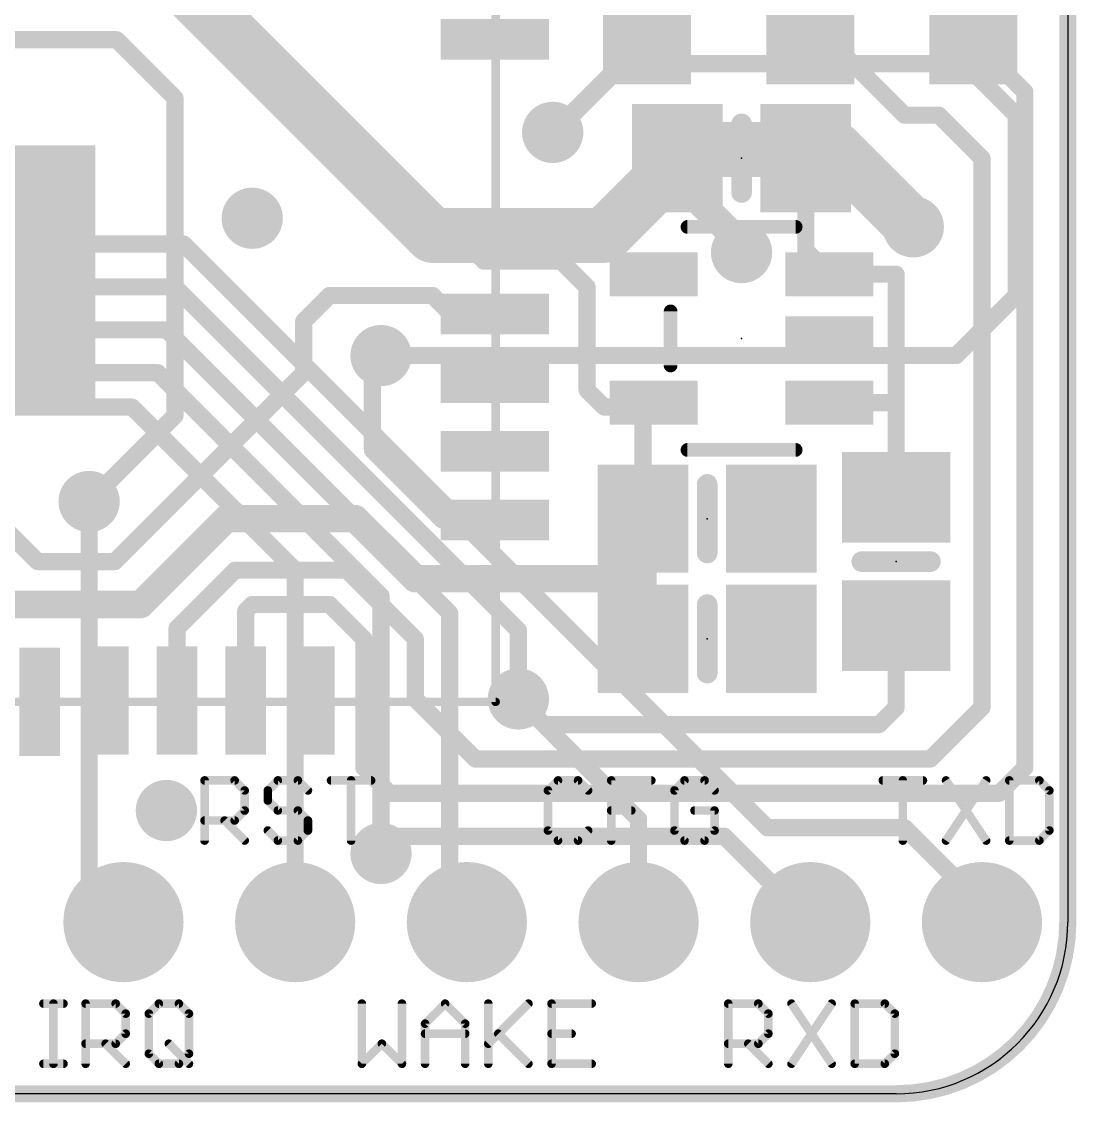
# Model space of a CAD drawing. Extents: x -0.1 to 33.1, y -0.1 to 27.9.
# Drawn here: x 17.54 to 33.15, y -0.13 to 15.86 of the extents above; entities that cross this region are included whole.
import ezdxf

# ---------------------------------------------------------------- set-up
doc = ezdxf.new("R2010")
doc.units = 0
for name, color, linetype in [('1', 12, 'CONTINUOUS'), ('16', 132, 'CONTINUOUS'), ('17', 110, 'CONTINUOUS'), ('18', 110, 'CONTINUOUS'), ('20', 53, 'CONTINUOUS'), ('21', 40, 'CONTINUOUS'), ('23', 40, 'CONTINUOUS'), ('29', 253, 'CONTINUOUS')]:
    doc.layers.add(name, color=color, linetype=linetype)

# ---------------------------------------------------------------- blocks, each defined once
blk = doc.blocks.new('RECT')
blk.add_solid([(-0.5, -0.5), (0.5, -0.5), (-0.5, 0.5), (0.5, 0.5)])
blk = doc.blocks.new('ROUNDP')
at = {"const_width": 0.5}
blk.add_lwpolyline([(0, -0.25, 1), (0, 0.25, 1), (0, -0.25)], format="xyb", dxfattribs=at)
blk = doc.blocks.new('ROUNDV')
at = {"const_width": 0.5}
blk.add_lwpolyline([(0, -0.25, 1), (0, 0.25, 1), (0, -0.25)], format="xyb", dxfattribs=at)

msp = doc.modelspace()

# ---------------------------------------------------------------- linework, layer by layer
at = {"layer": '1'}
for points, const_width in [([(33.02, 21.082), (33.02, 2.54)], 0.254), ([(20.701, 16.002), (24.384, 12.319)], 0.254), ([(9.815, 15.595), (18.949, 15.595)], 0.254), ([(18.949, 15.595), (19.812, 14.732)], 0.254), ([(26.797, 15.587), (25.434, 14.224)], 0.254), ([(29.498, 15.587), (29.21, 15.587)], 0.254), ([(30.607, 14.478), (29.498, 15.587)], 0.254), ([(31.623, 15.587), (32.385, 14.825)], 0.254), ([(32.385, 14.825), (32.385, 4.826)], 0.254), ([(19.812, 14.732), (19.812, 10.033)], 0.254), ([(31.115, 14.478), (30.607, 14.478)], 0.254), ([(31.75, 13.843), (31.115, 14.478)], 0.254), ([(25.434, 14.224), (25.4, 14.224)], 0.254), ([(29.144, 13.843), (29.718, 13.843)], 0.8128), ([(29.718, 13.843), (30.734, 12.827)], 0.8128), ([(27.244, 13.843), (27.244, 13.523)], 0.4064), ([(29.144, 13.843), (29.144, 12.4761)], 0.254), ([(31.75, 5.715), (31.75, 13.843)], 0.254), ([(27.244, 13.523), (28.194, 12.573)], 0.4064), ([(29.144, 12.4761), (29.4941, 12.126)], 0.254), ([(24.384, 12.319), (25.527, 12.319)], 0.254), ([(25.527, 12.319), (25.908, 11.938)], 0.254), ([(29.4941, 12.126), (30.48, 12.126)], 0.254), ([(30.48, 12.126), (30.48, 10.226)], 0.254), ([(25.908, 11.938), (25.908, 10.414)], 0.254), ([(21.717, 11.43), (22.098, 11.811)], 0.254), ([(22.098, 11.811), (23.622, 11.811)], 0.254), ([(23.622, 11.811), (23.896, 11.537)], 0.254), ([(21.717, 10.668), (21.717, 11.43)], 0.254), ([(23.896, 11.537), (24.545, 11.537)], 0.254), ([(22.86, 10.795), (22.86, 10.922)], 0.254), ([(22.733, 10.668), (22.86, 10.795)], 0.254), ([(18.923, 7.874), (21.717, 10.668)], 0.254), ([(22.733, 10.668), (22.733, 9.525)], 0.254), ([(25.908, 10.414), (26.162, 10.16)], 0.254), ([(26.162, 10.16), (26.8279, 10.16)], 0.254), ([(26.736, 10.0681), (26.8939, 10.226)], 0.254), ([(26.8279, 10.16), (26.8939, 10.226)], 0.254), ([(29.4941, 10.226), (30.48, 10.226)], 0.254), ([(30.48, 10.226), (30.48, 8.824)], 0.254), ([(19.812, 10.033), (18.542, 8.763)], 0.254), ([(26.736, 8.509), (26.736, 10.0681)], 0.254), ([(15.748, 9.906), (17.78, 7.874)], 0.254), ([(22.733, 9.525), (23.769, 8.489)], 0.254), ([(19.304, 7.239), (20.574, 8.509)], 0.4064), ([(20.574, 8.509), (22.479, 8.509)], 0.4064), ([(22.479, 8.509), (23.368, 7.62)], 0.4064), ([(26.736, 7.686), (26.736, 8.509)], 0.4064), ([(26.736, 6.731), (26.736, 8.509)], 0.4064), ([(23.769, 8.489), (24.545, 8.489)], 0.254), ([(17.78, 7.874), (18.923, 7.874)], 0.254), ([(20.701, 7.747), (19.843, 6.889)], 0.254), ([(20.701, 7.747), (22.352, 7.747)], 0.254), ([(22.352, 7.747), (23.368, 6.731)], 0.254), ([(26.67, 7.62), (26.736, 7.686)], 0.4064), ([(23.368, 7.62), (26.67, 7.62)], 0.4064), ([(19.304, 7.239), (17.018, 7.239)], 0.4064), ([(20.955, 7.239), (20.859, 7.143)], 0.254), ([(20.955, 7.239), (22.098, 7.239)], 0.254), ([(22.098, 7.239), (22.606, 6.731)], 0.254), ([(20.859, 7.143), (20.859, 5.819)], 0.254), ([(30.48, 5.715), (30.48, 6.924)], 0.254), ([(19.843, 6.889), (19.843, 5.819)], 0.254), ([(22.606, 6.731), (22.606, 4.826)], 0.254), ([(23.368, 6.731), (23.368, 5.842)], 0.254), ([(23.368, 5.842), (24.257, 4.953)], 0.254), ([(25.273, 5.461), (24.892, 5.842)], 0.254), ([(30.226, 5.461), (30.48, 5.715)], 0.254), ([(30.988, 4.953), (31.75, 5.715)], 0.254), ([(30.226, 5.461), (25.273, 5.461)], 0.254), ([(24.257, 4.953), (30.988, 4.953)], 0.254), ([(22.606, 4.826), (22.987, 4.445)], 0.254), ([(32.385, 4.826), (32.004, 4.445)], 0.254), ([(32.004, 4.445), (22.987, 4.445)], 0.254), ([(23.114, 3.81), (22.86, 3.556)], 0.254), ([(27.94, 3.81), (23.114, 3.81)], 0.254), ([(29.21, 2.54), (27.94, 3.81)], 0.254), ([(30.48, 0), (2.54, 0)], 0.254)]:
    msp.add_lwpolyline(points, dxfattribs=dict(at, const_width=const_width))
for points, const_width in [([(18.9939, 15.6399, 1), (18.9041, 15.5501)], 0.127), ([(18.949, 15.5315, 1), (18.949, 15.6585)], 0.127), ([(26.8419, 15.5421, 1), (26.7521, 15.6319)], 0.127), ([(29.21, 15.6505, 1), (29.21, 15.5235)], 0.127), ([(29.5429, 15.6319, 1), (29.4531, 15.5421)], 0.127), ([(29.498, 15.5235, 1), (29.498, 15.6505)], 0.127), ([(31.6679, 15.6319, 1), (31.5781, 15.5421)], 0.127), ([(32.4485, 14.825, 1), (32.3215, 14.825)], 0.127), ([(32.3401, 14.7801, 1), (32.4299, 14.8699)], 0.127), ([(19.8755, 14.732, 1), (19.7485, 14.732)], 0.127), ([(19.7671, 14.6871, 1), (19.8569, 14.7769)], 0.127), ([(30.607, 14.5415, 1), (30.607, 14.4145)], 0.127), ([(30.5621, 14.4331, 1), (30.6519, 14.5229)], 0.127), ([(31.1599, 14.5229, 1), (31.0701, 14.4331)], 0.127), ([(31.115, 14.4145, 1), (31.115, 14.5415)], 0.127), ([(25.4, 14.2875, 1), (25.4, 14.1605)], 0.127), ([(25.3891, 14.2689, 1), (25.4789, 14.1791)], 0.127), ([(25.434, 14.1605, 1), (25.434, 14.2875)], 0.127), ([(29.144, 14.0462, 1), (29.144, 13.6398)], 0.4064), ([(29.8617, 13.9867, 1), (29.5743, 13.6993)], 0.4064), ([(29.718, 13.6398, 1), (29.718, 14.0462)], 0.4064), ([(27.3456, 13.843, 1), (27.1424, 13.843)], 0.2032), ([(29.2075, 13.843, 1), (29.0805, 13.843)], 0.127), ([(31.8135, 13.843, 1), (31.6865, 13.843)], 0.127), ([(31.7051, 13.7981, 1), (31.7949, 13.8879)], 0.127), ([(27.1424, 13.523, 1), (27.3456, 13.523)], 0.2032), ([(27.3158, 13.5948, 1), (27.1722, 13.4512)], 0.2032), ([(30.5903, 12.6833, 1), (30.8777, 12.9707)], 0.4064), ([(28.1222, 12.5012, 1), (28.2658, 12.6448)], 0.2032), ([(29.1889, 12.521, 1), (29.0991, 12.4312)], 0.127), ([(29.0805, 12.4761, 1), (29.2075, 12.4761)], 0.127), ([(24.384, 12.3825, 1), (24.384, 12.2555)], 0.127), ([(24.3391, 12.2741, 1), (24.4289, 12.3639)], 0.127), ([(25.5719, 12.3639, 1), (25.4821, 12.2741)], 0.127), ([(25.527, 12.2555, 1), (25.527, 12.3825)], 0.127), ([(29.4941, 12.1895, 1), (29.4941, 12.0625)], 0.127), ([(29.4492, 12.0811, 1), (29.539, 12.1709)], 0.127), ([(30.5435, 12.126, 1), (30.4165, 12.126)], 0.127), ([(30.48, 12.0625, 1), (30.48, 12.1895)], 0.127), ([(25.9715, 11.938, 1), (25.8445, 11.938)], 0.127), ([(25.8631, 11.8931, 1), (25.9529, 11.9829)], 0.127), ([(22.098, 11.8745, 1), (22.098, 11.7475)], 0.127), ([(22.1429, 11.7661, 1), (22.0531, 11.8559)], 0.127), ([(23.6669, 11.8559, 1), (23.5771, 11.7661)], 0.127), ([(23.622, 11.7475, 1), (23.622, 11.8745)], 0.127), ([(21.7805, 11.43, 1), (21.6535, 11.43)], 0.127), ([(21.6721, 11.4749, 1), (21.7619, 11.3851)], 0.127), ([(23.896, 11.6005, 1), (23.896, 11.4735)], 0.127), ([(23.8511, 11.4921, 1), (23.9409, 11.5819)], 0.127), ([(24.545, 11.4735, 1), (24.545, 11.6005)], 0.127), ([(22.9235, 10.922, 1), (22.7965, 10.922)], 0.127), ([(22.9049, 10.7501, 1), (22.8151, 10.8399)], 0.127), ([(21.6535, 10.668, 1), (21.7805, 10.668)], 0.127), ([(21.7619, 10.6231, 1), (21.6721, 10.7129)], 0.127), ([(22.7965, 10.668, 1), (22.6695, 10.668)], 0.127), ([(22.6881, 10.7129, 1), (22.7779, 10.6231)], 0.127), ([(22.7965, 10.795, 1), (22.9235, 10.795)], 0.127), ([(25.9529, 10.4589, 1), (25.8631, 10.3691)], 0.127), ([(25.8445, 10.414, 1), (25.9715, 10.414)], 0.127), ([(26.162, 10.2235, 1), (26.162, 10.0965)], 0.127), ([(26.1171, 10.1151, 1), (26.2069, 10.2049)], 0.127), ([(26.783, 10.2049, 1), (26.8728, 10.1151)], 0.127), ([(26.8279, 10.0965, 1), (26.8279, 10.2235)], 0.127), ([(26.9388, 10.1811, 1), (26.849, 10.2709)], 0.127), ([(26.9388, 10.1811, 1), (26.849, 10.2709)], 0.127), ([(29.4941, 10.2895, 1), (29.4941, 10.1625)], 0.127), ([(30.5435, 10.226, 1), (30.4165, 10.226)], 0.127), ([(30.4165, 10.226, 1), (30.5435, 10.226)], 0.127), ([(30.48, 10.1625, 1), (30.48, 10.2895)], 0.127), ([(19.7485, 10.033, 1), (19.8755, 10.033)], 0.127), ([(19.8569, 9.9881, 1), (19.7671, 10.0779)], 0.127), ([(26.7995, 10.0681, 1), (26.6725, 10.0681)], 0.127), ([(26.6911, 10.113, 1), (26.7809, 10.0232)], 0.127), ([(22.7779, 9.5699, 1), (22.6881, 9.4801)], 0.127), ([(22.6695, 9.525, 1), (22.7965, 9.525)], 0.127), ([(18.4971, 8.8079, 1), (18.5869, 8.7181)], 0.127), ([(30.4165, 8.824, 1), (30.5435, 8.824)], 0.127), ([(20.574, 8.6106, 1), (20.574, 8.4074)], 0.2032), ([(20.6458, 8.4372, 1), (20.5022, 8.5808)], 0.2032), ([(22.5508, 8.5808, 1), (22.4072, 8.4372)], 0.2032), ([(22.479, 8.4074, 1), (22.479, 8.6106)], 0.2032), ([(26.8376, 8.509, 1), (26.6344, 8.509)], 0.2032), ([(26.8376, 8.509, 1), (26.6344, 8.509)], 0.2032), ([(23.769, 8.5525, 1), (23.769, 8.4255)], 0.127), ([(23.7241, 8.4441, 1), (23.8139, 8.5339)], 0.127), ([(24.545, 8.4255, 1), (24.545, 8.5525)], 0.127), ([(26.6725, 8.509, 1), (26.7995, 8.509)], 0.127), ([(17.78, 7.9375, 1), (17.78, 7.8105)], 0.127), ([(18.923, 7.8105, 1), (18.923, 7.9375)], 0.127), ([(17.7351, 7.8291, 1), (17.8249, 7.9189)], 0.127), ([(18.8781, 7.9189, 1), (18.9679, 7.8291)], 0.127), ([(20.701, 7.8105, 1), (20.701, 7.6835)], 0.127), ([(20.7459, 7.7021, 1), (20.6561, 7.7919)], 0.127), ([(22.3969, 7.7919, 1), (22.3071, 7.7021)], 0.127), ([(22.352, 7.6835, 1), (22.352, 7.8105)], 0.127), ([(26.8078, 7.6142, 1), (26.6642, 7.7578)], 0.2032), ([(23.368, 7.7216, 1), (23.368, 7.5184)], 0.2032), ([(23.2962, 7.5482, 1), (23.4398, 7.6918)], 0.2032), ([(26.5982, 7.6918, 1), (26.7418, 7.5482)], 0.2032), ([(26.6344, 7.686, 1), (26.8376, 7.686)], 0.2032), ([(26.67, 7.5184, 1), (26.67, 7.7216)], 0.2032), ([(19.2322, 7.3108, 1), (19.3758, 7.1672)], 0.2032), ([(19.304, 7.1374, 1), (19.304, 7.3406)], 0.2032), ([(20.955, 7.3025, 1), (20.955, 7.1755)], 0.127), ([(20.9999, 7.1941, 1), (20.9101, 7.2839)], 0.127), ([(22.1429, 7.2839, 1), (22.0531, 7.1941)], 0.127), ([(22.098, 7.1755, 1), (22.098, 7.3025)], 0.127), ([(20.9225, 7.143, 1), (20.7955, 7.143)], 0.127), ([(20.8141, 7.1879, 1), (20.9039, 7.0981)], 0.127), ([(30.5435, 6.924, 1), (30.4165, 6.924)], 0.127), ([(19.9065, 6.889, 1), (19.7795, 6.889)], 0.127), ([(19.7981, 6.9339, 1), (19.8879, 6.8441)], 0.127), ([(22.6695, 6.731, 1), (22.5425, 6.731)], 0.127), ([(22.5611, 6.6861, 1), (22.6509, 6.7759)], 0.127), ([(23.4315, 6.731, 1), (23.3045, 6.731)], 0.127), ([(23.3231, 6.6861, 1), (23.4129, 6.7759)], 0.127), ([(26.6344, 6.731, 1), (26.8376, 6.731)], 0.2032), ([(23.4129, 5.8869, 1), (23.3231, 5.7971)], 0.127), ([(24.9369, 5.8869, 1), (24.8471, 5.7971)], 0.127), ([(19.7795, 5.819, 1), (19.9065, 5.819)], 0.127), ([(20.7955, 5.819, 1), (20.9225, 5.819)], 0.127), ([(23.3045, 5.842, 1), (23.4315, 5.842)], 0.127), ([(30.4165, 5.715, 1), (30.5435, 5.715)], 0.127), ([(30.5249, 5.6701, 1), (30.4351, 5.7599)], 0.127), ([(31.6865, 5.715, 1), (31.8135, 5.715)], 0.127), ([(31.7949, 5.6701, 1), (31.7051, 5.7599)], 0.127), ([(25.273, 5.5245, 1), (25.273, 5.3975)], 0.127), ([(25.2281, 5.4161, 1), (25.3179, 5.5059)], 0.127), ([(30.1811, 5.5059, 1), (30.2709, 5.4161)], 0.127), ([(30.226, 5.3975, 1), (30.226, 5.5245)], 0.127), ([(24.257, 5.0165, 1), (24.257, 4.8895)], 0.127), ([(24.2121, 4.9081, 1), (24.3019, 4.9979)], 0.127), ([(30.9431, 4.9979, 1), (31.0329, 4.9081)], 0.127), ([(30.988, 4.8895, 1), (30.988, 5.0165)], 0.127), ([(22.6509, 4.8709, 1), (22.5611, 4.7811)], 0.127), ([(22.5425, 4.826, 1), (22.6695, 4.826)], 0.127), ([(32.3215, 4.826, 1), (32.4485, 4.826)], 0.127), ([(32.4299, 4.7811, 1), (32.3401, 4.8709)], 0.127), ([(22.987, 4.5085, 1), (22.987, 4.3815)], 0.127), ([(22.9421, 4.4001, 1), (23.0319, 4.4899)], 0.127), ([(31.9591, 4.4899, 1), (32.0489, 4.4001)], 0.127), ([(32.004, 4.3815, 1), (32.004, 4.5085)], 0.127), ([(23.114, 3.8735, 1), (23.114, 3.7465)], 0.127), ([(23.1589, 3.7651, 1), (23.0691, 3.8549)], 0.127), ([(27.9849, 3.8549, 1), (27.8951, 3.7651)], 0.127), ([(27.94, 3.7465, 1), (27.94, 3.8735)], 0.127), ([(22.8151, 3.6009, 1), (22.9049, 3.5111)], 0.127), ([(29.1651, 2.4951, 1), (29.2549, 2.5849)], 0.127), ([(30.48, 0, 0.4142), (33.02, 2.54)], 0.254), ([(33.0835, 2.54, 1), (32.9565, 2.54)], 0.127), ([(32.9565, 2.54, 1), (33.0835, 2.54)], 0.127), ([(30.48, 0.0635, 1), (30.48, -0.0635)], 0.127), ([(30.48, -0.0635, 1), (30.48, 0.0635)], 0.127)]:
    msp.add_lwpolyline(points, format="xyb", dxfattribs=dict(at, const_width=const_width))
at = {"layer": '16'}
for points, const_width in [([(33.02, 2.54), (33.02, 21.082)], 0.254), ([(23.622, 12.7), (19.431, 16.891)], 0.8128), ([(25.4, 14.224), (26.416, 15.24)], 0.254), ([(26.416, 15.24), (31.496, 15.24)], 0.254), ([(31.496, 15.24), (32.258, 14.478)], 0.254), ([(32.258, 11.811), (32.258, 14.478)], 0.254), ([(26.162, 12.7), (27.432, 13.97)], 0.8128), ([(27.432, 13.97), (29.591, 13.97)], 0.8128), ([(29.591, 13.97), (30.734, 12.827)], 0.8128), ([(23.622, 12.7), (26.162, 12.7)], 0.8128), ([(12.573, 12.573), (19.939, 12.573)], 0.254), ([(28.575, 3.937), (19.939, 12.573)], 0.254), ([(11.938, 11.938), (19.812, 11.938)], 0.254), ([(19.812, 11.938), (24.892, 6.858)], 0.254), ([(31.369, 10.922), (32.258, 11.811)], 0.254), ([(11.684, 11.303), (19.685, 11.303)], 0.254), ([(19.685, 11.303), (23.876, 7.112)], 0.254), ([(22.86, 10.922), (31.369, 10.922)], 0.254), ([(16.891, 10.668), (19.558, 10.668)], 0.254), ([(19.558, 10.668), (22.86, 7.366)], 0.254), ([(19.177, 10.16), (17.399, 10.16)], 0.254), ([(21.59, 7.747), (19.177, 10.16)], 0.254), ([(18.542, 8.763), (18.542, 3.048)], 0.254), ([(21.59, 2.54), (21.59, 7.747)], 0.254), ([(22.86, 7.366), (22.86, 3.556)], 0.254), ([(23.876, 7.112), (23.876, 2.794)], 0.254), ([(24.892, 6.858), (24.892, 5.842)], 0.254), ([(26.67, 4.064), (24.892, 5.842)], 0.254), ([(26.67, 2.54), (26.67, 4.064)], 0.254), ([(28.575, 3.937), (30.607, 3.937)], 0.254), ([(30.607, 3.937), (31.75, 2.794)], 0.254), ([(18.542, 3.048), (19.05, 2.54)], 0.254), ([(23.876, 2.794), (24.13, 2.54)], 0.254), ([(31.75, 2.794), (31.75, 2.54)], 0.254), ([(2.54, 0), (30.48, 0)], 0.254)]:
    msp.add_lwpolyline(points, dxfattribs=dict(at, const_width=const_width))
for points, const_width in [([(26.416, 15.3035, 1), (26.416, 15.1765)], 0.127), ([(26.4609, 15.1951, 1), (26.3711, 15.2849)], 0.127), ([(31.5409, 15.2849, 1), (31.4511, 15.1951)], 0.127), ([(31.496, 15.1765, 1), (31.496, 15.3035)], 0.127), ([(32.3215, 14.478, 1), (32.1945, 14.478)], 0.127), ([(32.2131, 14.4331, 1), (32.3029, 14.5229)], 0.127), ([(25.3551, 14.2689, 1), (25.4449, 14.1791)], 0.127), ([(27.432, 14.1732, 1), (27.432, 13.7668)], 0.4064), ([(27.5757, 13.8263, 1), (27.2883, 14.1137)], 0.4064), ([(29.7347, 14.1137, 1), (29.4473, 13.8263)], 0.4064), ([(29.591, 13.7668, 1), (29.591, 14.1732)], 0.4064), ([(30.5903, 12.6833, 1), (30.8777, 12.9707)], 0.4064), ([(23.622, 12.9032, 1), (23.622, 12.4968)], 0.4064), ([(23.4783, 12.5563, 1), (23.7657, 12.8437)], 0.4064), ([(26.0183, 12.8437, 1), (26.3057, 12.5563)], 0.4064), ([(26.162, 12.4968, 1), (26.162, 12.9032)], 0.4064), ([(19.9839, 12.6179, 1), (19.8941, 12.5281)], 0.127), ([(19.939, 12.5095, 1), (19.939, 12.6365)], 0.127), ([(19.8569, 11.9829, 1), (19.7671, 11.8931)], 0.127), ([(19.812, 11.8745, 1), (19.812, 12.0015)], 0.127), ([(32.1945, 11.811, 1), (32.3215, 11.811)], 0.127), ([(32.3029, 11.7661, 1), (32.2131, 11.8559)], 0.127), ([(19.7299, 11.3479, 1), (19.6401, 11.2581)], 0.127), ([(19.685, 11.2395, 1), (19.685, 11.3665)], 0.127), ([(22.86, 10.9855, 1), (22.86, 10.8585)], 0.127), ([(31.369, 10.8585, 1), (31.369, 10.9855)], 0.127), ([(31.3241, 10.9669, 1), (31.4139, 10.8771)], 0.127), ([(19.6029, 10.7129, 1), (19.5131, 10.6231)], 0.127), ([(19.558, 10.6045, 1), (19.558, 10.7315)], 0.127), ([(19.2219, 10.2049, 1), (19.1321, 10.1151)], 0.127), ([(19.177, 10.0965, 1), (19.177, 10.2235)], 0.127), ([(18.6055, 8.763, 1), (18.4785, 8.763)], 0.127), ([(21.6535, 7.747, 1), (21.5265, 7.747)], 0.127), ([(21.5451, 7.7021, 1), (21.6349, 7.7919)], 0.127), ([(22.9235, 7.366, 1), (22.7965, 7.366)], 0.127), ([(22.8151, 7.3211, 1), (22.9049, 7.4109)], 0.127), ([(23.9395, 7.112, 1), (23.8125, 7.112)], 0.127), ([(23.8311, 7.0671, 1), (23.9209, 7.1569)], 0.127), ([(24.9555, 6.858, 1), (24.8285, 6.858)], 0.127), ([(24.8471, 6.8131, 1), (24.9369, 6.9029)], 0.127), ([(24.9369, 5.8869, 1), (24.8471, 5.7971)], 0.127), ([(24.8285, 5.842, 1), (24.9555, 5.842)], 0.127), ([(26.7335, 4.064, 1), (26.6065, 4.064)], 0.127), ([(26.6251, 4.0191, 1), (26.7149, 4.1089)], 0.127), ([(28.575, 4.0005, 1), (28.575, 3.8735)], 0.127), ([(28.5301, 3.8921, 1), (28.6199, 3.9819)], 0.127), ([(30.6519, 3.9819, 1), (30.5621, 3.8921)], 0.127), ([(30.607, 3.8735, 1), (30.607, 4.0005)], 0.127), ([(22.7965, 3.556, 1), (22.9235, 3.556)], 0.127), ([(18.5869, 3.0929, 1), (18.4971, 3.0031)], 0.127), ([(18.4785, 3.048, 1), (18.6055, 3.048)], 0.127), ([(23.9209, 2.8389, 1), (23.8311, 2.7491)], 0.127), ([(31.8135, 2.794, 1), (31.6865, 2.794)], 0.127), ([(31.7051, 2.7491, 1), (31.7949, 2.8389)], 0.127), ([(23.8125, 2.794, 1), (23.9395, 2.794)], 0.127), ([(19.0051, 2.4951, 1), (19.0949, 2.5849)], 0.127), ([(21.5265, 2.54, 1), (21.6535, 2.54)], 0.127), ([(24.0851, 2.4951, 1), (24.1749, 2.5849)], 0.127), ([(26.6065, 2.54, 1), (26.7335, 2.54)], 0.127), ([(30.48, 0, 0.4142), (33.02, 2.54)], 0.254), ([(31.6865, 2.54, 1), (31.8135, 2.54)], 0.127), ([(33.0835, 2.54, 1), (32.9565, 2.54)], 0.127), ([(32.9565, 2.54, 1), (33.0835, 2.54)], 0.127), ([(30.48, 0.0635, 1), (30.48, -0.0635)], 0.127), ([(30.48, -0.0635, 1), (30.48, 0.0635)], 0.127)]:
    msp.add_lwpolyline(points, format="xyb", dxfattribs=dict(at, const_width=const_width))
at = {"layer": '20'}
for p, q in [((33.02, 25.4), (33.02, 2.54)), ((30.48, 0), (2.54, 0))]:
    msp.add_line(p, q, dxfattribs=at)
msp.add_arc((30.48, 2.54), 2.54, 270, 0, dxfattribs=at)
at = {"layer": '21'}
for points, const_width in [([(24.555, 27.099), (24.555, 5.799)], 0.127), ([(28.194, 13.335), (28.194, 14.351)], 0.3048), ([(27.394, 12.826), (28.994, 12.826)], 0.2032), ([(27.144, 10.776), (27.144, 11.576)], 0.2032), ([(27.394, 9.526), (28.994, 9.526)], 0.2032), ([(27.686, 9.017), (27.686, 8.001)], 0.3048), ([(30.988, 7.874), (29.972, 7.874)], 0.3048), ([(27.686, 7.239), (27.686, 6.223)], 0.3048), ([(24.555, 5.799), (9.825, 5.799)], 0.127), ([(20.2502, 3.7465), (20.2502, 4.6363)], 0.127), ([(20.2502, 4.6363), (20.6951, 4.6363)], 0.127), ([(20.6951, 4.6363), (20.8434, 4.488)], 0.127), ([(21.334, 4.6363), (21.1857, 4.488)], 0.127), ([(21.6306, 4.6363), (21.334, 4.6363)], 0.127), ([(21.7789, 4.488), (21.6306, 4.6363)], 0.127), ([(22.1213, 4.6363), (22.7144, 4.6363)], 0.127), ([(22.4178, 3.7465), (22.4178, 4.6363)], 0.127), ([(25.4785, 4.6363), (25.3302, 4.488)], 0.127), ([(25.7751, 4.6363), (25.4785, 4.6363)], 0.127), ([(25.9234, 4.488), (25.7751, 4.6363)], 0.127), ([(26.2657, 3.7465), (26.2657, 4.6363)], 0.127), ([(26.2657, 4.6363), (26.8589, 4.6363)], 0.127), ([(27.3496, 4.6363), (27.2013, 4.488)], 0.127), ([(27.6461, 4.6363), (27.3496, 4.6363)], 0.127), ([(27.7944, 4.488), (27.6461, 4.6363)], 0.127), ([(30.2832, 4.6363), (30.8764, 4.6363)], 0.127), ([(30.5798, 3.7465), (30.5798, 4.6363)], 0.127), ([(31.2187, 4.6363), (31.8119, 3.7465)], 0.127), ([(31.8119, 4.6363), (31.2187, 3.7465)], 0.127), ([(32.1543, 4.6363), (32.1543, 3.7465)], 0.127), ([(32.5991, 4.6363), (32.1543, 4.6363)], 0.127), ([(32.7474, 4.488), (32.5991, 4.6363)], 0.127), ([(20.8434, 4.488), (20.8434, 4.1914)], 0.127), ([(21.1857, 4.488), (21.1857, 4.3397)], 0.127), ([(25.3302, 4.488), (25.3302, 3.8948)], 0.127), ([(27.2013, 4.488), (27.2013, 3.8948)], 0.127), ([(32.7474, 3.8948), (32.7474, 4.488)], 0.127), ([(21.1857, 4.3397), (21.334, 4.1914)], 0.127), ([(20.8434, 4.1914), (20.6951, 4.0431)], 0.127), ([(21.334, 4.1914), (21.6306, 4.1914)], 0.127), ([(21.6306, 4.1914), (21.7789, 4.0431)], 0.127), ([(26.2657, 4.1914), (26.5623, 4.1914)], 0.127), ([(27.7944, 4.1914), (27.4978, 4.1914)], 0.127), ([(27.7944, 3.8948), (27.7944, 4.1914)], 0.127), ([(20.6951, 4.0431), (20.2502, 4.0431)], 0.127), ([(20.5468, 4.0431), (20.8434, 3.7465)], 0.127), ([(21.7789, 4.0431), (21.7789, 3.8948)], 0.127), ([(21.334, 3.7465), (21.1857, 3.8948)], 0.127), ([(21.7789, 3.8948), (21.6306, 3.7465)], 0.127), ([(25.3302, 3.8948), (25.4785, 3.7465)], 0.127), ([(25.7751, 3.7465), (25.9234, 3.8948)], 0.127), ([(27.2013, 3.8948), (27.3496, 3.7465)], 0.127), ([(27.6461, 3.7465), (27.7944, 3.8948)], 0.127), ([(32.5991, 3.7465), (32.7474, 3.8948)], 0.127), ([(21.6306, 3.7465), (21.334, 3.7465)], 0.127), ([(25.4785, 3.7465), (25.7751, 3.7465)], 0.127), ([(27.3496, 3.7465), (27.6461, 3.7465)], 0.127), ([(32.1543, 3.7465), (32.5991, 3.7465)], 0.127), ([(17.8661, 1.3343), (18.1627, 1.3343)], 0.127), ([(18.0144, 0.4445), (18.0144, 1.3343)], 0.127), ([(18.4898, 0.4445), (18.4898, 1.3343)], 0.127), ([(18.4898, 1.3343), (18.9347, 1.3343)], 0.127), ([(18.9347, 1.3343), (19.083, 1.186)], 0.127), ([(19.4253, 1.186), (19.5736, 1.3343)], 0.127), ([(19.5736, 1.3343), (19.8702, 1.3343)], 0.127), ([(19.8702, 1.3343), (20.0185, 1.186)], 0.127), ([(22.5765, 1.3343), (22.5765, 0.4445)], 0.127), ([(23.1696, 0.4445), (23.1696, 1.3343)], 0.127), ([(23.512, 1.0377), (23.8086, 1.3343)], 0.127), ([(23.8086, 1.3343), (24.1052, 1.0377)], 0.127), ([(24.4475, 1.3343), (24.4475, 0.4445)], 0.127), ([(24.4475, 0.7411), (25.0407, 1.3343)], 0.127), ([(25.9762, 1.3343), (25.383, 1.3343)], 0.127), ([(25.383, 1.3343), (25.383, 0.4445)], 0.127), ([(27.9972, 0.4445), (27.9972, 1.3343)], 0.127), ([(27.9972, 1.3343), (28.4421, 1.3343)], 0.127), ([(28.4421, 1.3343), (28.5904, 1.186)], 0.127), ([(28.9327, 1.3343), (29.5259, 0.4445)], 0.127), ([(29.5259, 1.3343), (28.9327, 0.4445)], 0.127), ([(29.8683, 1.3343), (29.8683, 0.4445)], 0.127), ([(30.3131, 1.3343), (29.8683, 1.3343)], 0.127), ([(30.4614, 1.186), (30.3131, 1.3343)], 0.127), ([(19.083, 1.186), (19.083, 0.8894)], 0.127), ([(19.4253, 0.5928), (19.4253, 1.186)], 0.127), ([(20.0185, 1.186), (20.0185, 0.5928)], 0.127), ([(28.5904, 1.186), (28.5904, 0.8894)], 0.127), ([(30.4614, 0.5928), (30.4614, 1.186)], 0.127), ([(23.512, 0.4445), (23.512, 1.0377)], 0.127), ([(24.1052, 1.0377), (24.1052, 0.4445)], 0.127), ([(18.9347, 0.7411), (18.4898, 0.7411)], 0.127), ([(18.7864, 0.7411), (19.083, 0.4445)], 0.127), ([(19.083, 0.8894), (18.9347, 0.7411)], 0.127), ([(19.7219, 0.7411), (20.0185, 0.4445)], 0.127), ([(22.5765, 0.4445), (22.873, 0.7411)], 0.127), ([(22.873, 0.7411), (23.1696, 0.4445)], 0.127), ([(23.512, 0.8894), (24.1052, 0.8894)], 0.127), ([(24.5958, 0.8894), (25.0407, 0.4445)], 0.127), ([(25.383, 0.8894), (25.6796, 0.8894)], 0.127), ([(28.4421, 0.7411), (27.9972, 0.7411)], 0.127), ([(28.2938, 0.7411), (28.5904, 0.4445)], 0.127), ([(28.5904, 0.8894), (28.4421, 0.7411)], 0.127), ([(19.5736, 0.4445), (19.4253, 0.5928)], 0.127), ([(20.0185, 0.5928), (19.8702, 0.4445)], 0.127), ([(30.3131, 0.4445), (30.4614, 0.5928)], 0.127), ([(17.8661, 0.4445), (18.1627, 0.4445)], 0.127), ([(19.8702, 0.4445), (19.5736, 0.4445)], 0.127), ([(25.383, 0.4445), (25.9762, 0.4445)], 0.127), ([(29.8683, 0.4445), (30.3131, 0.4445)], 0.127)]:
    msp.add_lwpolyline(points, dxfattribs=dict(at, const_width=const_width))
for points, const_width in [([(28.2702, 14.351, 1), (28.1178, 14.351)], 0.1524), ([(28.1178, 13.335, 1), (28.2702, 13.335)], 0.1524), ([(27.394, 12.8768, 1), (27.394, 12.7752)], 0.1016), ([(28.994, 12.7752, 1), (28.994, 12.8768)], 0.1016), ([(27.1948, 11.576, 1), (27.0932, 11.576)], 0.1016), ([(27.0932, 10.776, 1), (27.1948, 10.776)], 0.1016), ([(27.394, 9.5768, 1), (27.394, 9.4752)], 0.1016), ([(28.994, 9.4752, 1), (28.994, 9.5768)], 0.1016), ([(27.7622, 9.017, 1), (27.6098, 9.017)], 0.1524), ([(27.6098, 8.001, 1), (27.7622, 8.001)], 0.1524), ([(29.972, 7.9502, 1), (29.972, 7.7978)], 0.1524), ([(30.988, 7.7978, 1), (30.988, 7.9502)], 0.1524), ([(27.7622, 7.239, 1), (27.6098, 7.239)], 0.1524), ([(27.6098, 6.223, 1), (27.7622, 6.223)], 0.1524), ([(24.5233, 5.799, 1), (24.5867, 5.799)], 0.0635), ([(24.555, 5.7673, 1), (24.555, 5.8308)], 0.0635), ([(20.282, 4.6363, 1), (20.2185, 4.6363)], 0.0635), ([(20.2502, 4.668, 1), (20.2502, 4.6045)], 0.0635), ([(20.7176, 4.6587, 1), (20.6726, 4.6138)], 0.0635), ([(20.6951, 4.6045, 1), (20.6951, 4.668)], 0.0635), ([(21.334, 4.668, 1), (21.334, 4.6045)], 0.0635), ([(21.3565, 4.6138, 1), (21.3116, 4.6587)], 0.0635), ([(21.6531, 4.6587, 1), (21.6082, 4.6138)], 0.0635), ([(21.6306, 4.6045, 1), (21.6306, 4.668)], 0.0635), ([(22.1213, 4.668, 1), (22.1213, 4.6045)], 0.0635), ([(22.4496, 4.6363, 1), (22.3861, 4.6363)], 0.0635), ([(22.7144, 4.6045, 1), (22.7144, 4.668)], 0.0635), ([(25.4785, 4.668, 1), (25.4785, 4.6045)], 0.0635), ([(25.501, 4.6138, 1), (25.4561, 4.6587)], 0.0635), ([(25.7976, 4.6587, 1), (25.7526, 4.6138)], 0.0635), ([(25.7751, 4.6045, 1), (25.7751, 4.668)], 0.0635), ([(26.2657, 4.668, 1), (26.2657, 4.6045)], 0.0635), ([(26.2975, 4.6363, 1), (26.234, 4.6363)], 0.0635), ([(26.8589, 4.6045, 1), (26.8589, 4.668)], 0.0635), ([(27.3496, 4.668, 1), (27.3496, 4.6045)], 0.0635), ([(27.372, 4.6138, 1), (27.3271, 4.6587)], 0.0635), ([(27.6686, 4.6587, 1), (27.6237, 4.6138)], 0.0635), ([(27.6461, 4.6045, 1), (27.6461, 4.668)], 0.0635), ([(30.2832, 4.668, 1), (30.2832, 4.6045)], 0.0635), ([(30.6116, 4.6363, 1), (30.5481, 4.6363)], 0.0635), ([(30.8764, 4.6045, 1), (30.8764, 4.668)], 0.0635), ([(31.2452, 4.6539, 1), (31.1923, 4.6186)], 0.0635), ([(31.8383, 4.6186, 1), (31.7855, 4.6539)], 0.0635), ([(32.186, 4.6363, 1), (32.1225, 4.6363)], 0.0635), ([(32.1543, 4.668, 1), (32.1543, 4.6045)], 0.0635), ([(32.6216, 4.6587, 1), (32.5767, 4.6138)], 0.0635), ([(32.5991, 4.6045, 1), (32.5991, 4.668)], 0.0635), ([(20.8751, 4.488, 1), (20.8116, 4.488)], 0.0635), ([(20.8209, 4.4655, 1), (20.8658, 4.5104)], 0.0635), ([(21.2175, 4.488, 1), (21.154, 4.488)], 0.0635), ([(21.1633, 4.5104, 1), (21.2082, 4.4655)], 0.0635), ([(21.7565, 4.4655, 1), (21.8014, 4.5104)], 0.0635), ([(25.362, 4.488, 1), (25.2985, 4.488)], 0.0635), ([(25.3078, 4.5104, 1), (25.3527, 4.4655)], 0.0635), ([(25.9009, 4.4655, 1), (25.9458, 4.5104)], 0.0635), ([(27.233, 4.488, 1), (27.1695, 4.488)], 0.0635), ([(27.1788, 4.5104, 1), (27.2237, 4.4655)], 0.0635), ([(27.772, 4.4655, 1), (27.8169, 4.5104)], 0.0635), ([(32.7792, 4.488, 1), (32.7157, 4.488)], 0.0635), ([(32.725, 4.4655, 1), (32.7699, 4.5104)], 0.0635), ([(21.154, 4.3397, 1), (21.2175, 4.3397)], 0.0635), ([(21.2082, 4.3621, 1), (21.1633, 4.3172)], 0.0635), ([(20.8116, 4.1914, 1), (20.8751, 4.1914)], 0.0635), ([(20.8658, 4.1689, 1), (20.8209, 4.2138)], 0.0635), ([(21.334, 4.2231, 1), (21.334, 4.1596)], 0.0635), ([(21.3116, 4.1689, 1), (21.3565, 4.2138)], 0.0635), ([(21.6531, 4.2138, 1), (21.6082, 4.1689)], 0.0635), ([(21.6306, 4.1596, 1), (21.6306, 4.2231)], 0.0635), ([(26.2657, 4.2231, 1), (26.2657, 4.1596)], 0.0635), ([(26.5623, 4.1596, 1), (26.5623, 4.2231)], 0.0635), ([(27.4978, 4.2231, 1), (27.4978, 4.1596)], 0.0635), ([(27.8262, 4.1914, 1), (27.7627, 4.1914)], 0.0635), ([(27.7944, 4.1596, 1), (27.7944, 4.2231)], 0.0635), ([(20.2502, 4.0748, 1), (20.2502, 4.0113)], 0.0635), ([(20.5693, 4.0655, 1), (20.5244, 4.0206)], 0.0635), ([(20.6726, 4.0655, 1), (20.7176, 4.0206)], 0.0635), ([(20.6951, 4.0113, 1), (20.6951, 4.0748)], 0.0635), ([(21.8107, 4.0431, 1), (21.7472, 4.0431)], 0.0635), ([(21.7565, 4.0206, 1), (21.8014, 4.0655)], 0.0635), ([(21.2082, 3.9172, 1), (21.1633, 3.8723)], 0.0635), ([(21.7472, 3.8948, 1), (21.8107, 3.8948)], 0.0635), ([(21.8014, 3.8723, 1), (21.7565, 3.9172)], 0.0635), ([(25.3527, 3.9172, 1), (25.3078, 3.8723)], 0.0635), ([(25.2985, 3.8948, 1), (25.362, 3.8948)], 0.0635), ([(25.9458, 3.8723, 1), (25.9009, 3.9172)], 0.0635), ([(27.2237, 3.9172, 1), (27.1788, 3.8723)], 0.0635), ([(27.1695, 3.8948, 1), (27.233, 3.8948)], 0.0635), ([(27.7627, 3.8948, 1), (27.8262, 3.8948)], 0.0635), ([(27.8169, 3.8723, 1), (27.772, 3.9172)], 0.0635), ([(32.7157, 3.8948, 1), (32.7792, 3.8948)], 0.0635), ([(32.7699, 3.8723, 1), (32.725, 3.9172)], 0.0635), ([(20.2185, 3.7465, 1), (20.282, 3.7465)], 0.0635), ([(20.8209, 3.724, 1), (20.8658, 3.769)], 0.0635), ([(21.334, 3.7783, 1), (21.334, 3.7147)], 0.0635), ([(21.3116, 3.724, 1), (21.3565, 3.769)], 0.0635), ([(21.6082, 3.769, 1), (21.6531, 3.724)], 0.0635), ([(21.6306, 3.7147, 1), (21.6306, 3.7783)], 0.0635), ([(22.3861, 3.7465, 1), (22.4496, 3.7465)], 0.0635), ([(25.4785, 3.7783, 1), (25.4785, 3.7147)], 0.0635), ([(25.4561, 3.724, 1), (25.501, 3.769)], 0.0635), ([(25.7526, 3.769, 1), (25.7976, 3.724)], 0.0635), ([(25.7751, 3.7147, 1), (25.7751, 3.7783)], 0.0635), ([(26.234, 3.7465, 1), (26.2975, 3.7465)], 0.0635), ([(27.3496, 3.7783, 1), (27.3496, 3.7147)], 0.0635), ([(27.3271, 3.724, 1), (27.372, 3.769)], 0.0635), ([(27.6237, 3.769, 1), (27.6686, 3.724)], 0.0635), ([(27.6461, 3.7147, 1), (27.6461, 3.7783)], 0.0635), ([(30.5481, 3.7465, 1), (30.6116, 3.7465)], 0.0635), ([(31.1923, 3.7641, 1), (31.2452, 3.7289)], 0.0635), ([(31.7855, 3.7289, 1), (31.8383, 3.7641)], 0.0635), ([(32.1543, 3.7783, 1), (32.1543, 3.7147)], 0.0635), ([(32.1225, 3.7465, 1), (32.186, 3.7465)], 0.0635), ([(32.5767, 3.769, 1), (32.6216, 3.724)], 0.0635), ([(32.5991, 3.7147, 1), (32.5991, 3.7783)], 0.0635), ([(17.8661, 1.366, 1), (17.8661, 1.3025)], 0.0635), ([(18.0462, 1.3343, 1), (17.9827, 1.3343)], 0.0635), ([(18.1627, 1.3025, 1), (18.1627, 1.366)], 0.0635), ([(18.4898, 1.366, 1), (18.4898, 1.3025)], 0.0635), ([(18.5216, 1.3343, 1), (18.4581, 1.3343)], 0.0635), ([(18.9571, 1.3567, 1), (18.9122, 1.3118)], 0.0635), ([(18.9347, 1.3025, 1), (18.9347, 1.366)], 0.0635), ([(19.5736, 1.366, 1), (19.5736, 1.3025)], 0.0635), ([(19.5961, 1.3118, 1), (19.5512, 1.3567)], 0.0635), ([(19.8927, 1.3567, 1), (19.8478, 1.3118)], 0.0635), ([(19.8702, 1.3025, 1), (19.8702, 1.366)], 0.0635), ([(22.6082, 1.3343, 1), (22.5447, 1.3343)], 0.0635), ([(23.2014, 1.3343, 1), (23.1379, 1.3343)], 0.0635), ([(23.831, 1.3567, 1), (23.7861, 1.3118)], 0.0635), ([(23.831, 1.3118, 1), (23.7861, 1.3567)], 0.0635), ([(24.4793, 1.3343, 1), (24.4158, 1.3343)], 0.0635), ([(25.0631, 1.3118, 1), (25.0182, 1.3567)], 0.0635), ([(25.383, 1.366, 1), (25.383, 1.3025)], 0.0635), ([(25.4148, 1.3343, 1), (25.3513, 1.3343)], 0.0635), ([(25.9762, 1.3025, 1), (25.9762, 1.366)], 0.0635), ([(28.029, 1.3343, 1), (27.9655, 1.3343)], 0.0635), ([(27.9972, 1.366, 1), (27.9972, 1.3025)], 0.0635), ([(28.4646, 1.3567, 1), (28.4196, 1.3118)], 0.0635), ([(28.4421, 1.3025, 1), (28.4421, 1.366)], 0.0635), ([(28.9592, 1.3519, 1), (28.9063, 1.3166)], 0.0635), ([(29.5523, 1.3166, 1), (29.4995, 1.3519)], 0.0635), ([(29.9, 1.3343, 1), (29.8365, 1.3343)], 0.0635), ([(29.8683, 1.366, 1), (29.8683, 1.3025)], 0.0635), ([(30.3356, 1.3567, 1), (30.2907, 1.3118)], 0.0635), ([(30.3131, 1.3025, 1), (30.3131, 1.366)], 0.0635), ([(19.1147, 1.186, 1), (19.0512, 1.186)], 0.0635), ([(19.0605, 1.1635, 1), (19.1054, 1.2084)], 0.0635), ([(19.4571, 1.186, 1), (19.3936, 1.186)], 0.0635), ([(19.4029, 1.2084, 1), (19.4478, 1.1635)], 0.0635), ([(20.0503, 1.186, 1), (19.9868, 1.186)], 0.0635), ([(19.9961, 1.1635, 1), (20.041, 1.2084)], 0.0635), ([(28.6221, 1.186, 1), (28.5586, 1.186)], 0.0635), ([(28.5679, 1.1635, 1), (28.6128, 1.2084)], 0.0635), ([(30.4932, 1.186, 1), (30.4297, 1.186)], 0.0635), ([(30.439, 1.1635, 1), (30.4839, 1.2084)], 0.0635), ([(23.5437, 1.0377, 1), (23.4802, 1.0377)], 0.0635), ([(23.4895, 1.0601, 1), (23.5344, 1.0152)], 0.0635), ([(24.1369, 1.0377, 1), (24.0734, 1.0377)], 0.0635), ([(24.0827, 1.0152, 1), (24.1276, 1.0601)], 0.0635), ([(18.4898, 0.7728, 1), (18.4898, 0.7093)], 0.0635), ([(18.8089, 0.7635, 1), (18.764, 0.7186)], 0.0635), ([(18.9347, 0.7093, 1), (18.9347, 0.7728)], 0.0635), ([(19.0512, 0.8894, 1), (19.1147, 0.8894)], 0.0635), ([(19.1054, 0.8669, 1), (19.0605, 0.9118)], 0.0635), ([(19.7444, 0.7635, 1), (19.6995, 0.7186)], 0.0635), ([(22.8955, 0.7635, 1), (22.8506, 0.7186)], 0.0635), ([(22.8955, 0.7186, 1), (22.8506, 0.7635)], 0.0635), ([(23.512, 0.9211, 1), (23.512, 0.8576)], 0.0635), ([(24.1052, 0.8576, 1), (24.1052, 0.9211)], 0.0635), ([(24.6182, 0.9118, 1), (24.5733, 0.8669)], 0.0635), ([(25.383, 0.9211, 1), (25.383, 0.8576)], 0.0635), ([(25.6796, 0.8576, 1), (25.6796, 0.9211)], 0.0635), ([(27.9972, 0.7728, 1), (27.9972, 0.7093)], 0.0635), ([(28.3163, 0.7635, 1), (28.2714, 0.7186)], 0.0635), ([(28.4421, 0.7093, 1), (28.4421, 0.7728)], 0.0635), ([(28.5586, 0.8894, 1), (28.6221, 0.8894)], 0.0635), ([(28.6128, 0.8669, 1), (28.5679, 0.9118)], 0.0635), ([(18.9122, 0.7635, 1), (18.9571, 0.7186)], 0.0635), ([(19.4478, 0.6152, 1), (19.4029, 0.5703)], 0.0635), ([(20.041, 0.5703, 1), (19.9961, 0.6152)], 0.0635), ([(24.425, 0.7635, 1), (24.47, 0.7186)], 0.0635), ([(28.4196, 0.7635, 1), (28.4646, 0.7186)], 0.0635), ([(30.4839, 0.5703, 1), (30.439, 0.6152)], 0.0635), ([(17.8661, 0.4763, 1), (17.8661, 0.4128)], 0.0635), ([(18.1627, 0.4128, 1), (18.1627, 0.4763)], 0.0635), ([(19.0605, 0.422, 1), (19.1054, 0.467)], 0.0635), ([(19.3936, 0.5928, 1), (19.4571, 0.5928)], 0.0635), ([(19.5736, 0.4763, 1), (19.5736, 0.4128)], 0.0635), ([(19.5512, 0.422, 1), (19.5961, 0.467)], 0.0635), ([(19.8478, 0.467, 1), (19.8927, 0.422)], 0.0635), ([(19.8702, 0.4128, 1), (19.8702, 0.4763)], 0.0635), ([(19.9868, 0.5928, 1), (20.0503, 0.5928)], 0.0635), ([(19.9961, 0.422, 1), (20.041, 0.467)], 0.0635), ([(22.554, 0.467, 1), (22.5989, 0.422)], 0.0635), ([(23.1472, 0.422, 1), (23.1921, 0.467)], 0.0635), ([(25.0182, 0.422, 1), (25.0631, 0.467)], 0.0635), ([(25.383, 0.4763, 1), (25.383, 0.4128)], 0.0635), ([(25.9762, 0.4128, 1), (25.9762, 0.4763)], 0.0635), ([(28.5679, 0.422, 1), (28.6128, 0.467)], 0.0635), ([(28.9063, 0.4621, 1), (28.9592, 0.4269)], 0.0635), ([(29.4995, 0.4269, 1), (29.5523, 0.4621)], 0.0635), ([(29.8683, 0.4763, 1), (29.8683, 0.4128)], 0.0635), ([(30.2907, 0.467, 1), (30.3356, 0.422)], 0.0635), ([(30.3131, 0.4128, 1), (30.3131, 0.4763)], 0.0635), ([(30.4297, 0.5928, 1), (30.4932, 0.5928)], 0.0635), ([(17.9827, 0.4445, 1), (18.0462, 0.4445)], 0.0635), ([(18.4581, 0.4445, 1), (18.5216, 0.4445)], 0.0635), ([(22.5447, 0.4445, 1), (22.6082, 0.4445)], 0.0635), ([(23.1379, 0.4445, 1), (23.2014, 0.4445)], 0.0635), ([(23.4802, 0.4445, 1), (23.5437, 0.4445)], 0.0635), ([(24.0734, 0.4445, 1), (24.1369, 0.4445)], 0.0635), ([(24.4158, 0.4445, 1), (24.4793, 0.4445)], 0.0635), ([(25.3513, 0.4445, 1), (25.4148, 0.4445)], 0.0635), ([(27.9655, 0.4445, 1), (28.029, 0.4445)], 0.0635), ([(29.8365, 0.4445, 1), (29.9, 0.4445)], 0.0635)]:
    msp.add_lwpolyline(points, format="xyb", dxfattribs=dict(at, const_width=const_width))
at = {"layer": '23'}
for p in [(28.194, 13.843), (28.194, 11.176), (27.686, 8.509), (30.48, 7.874), (27.686, 6.731)]:
    msp.add_point(p, dxfattribs=at)

# ---------------------------------------------------------------- block references
at = {"layer": '1'}
for p, xscale, yscale, rotation in [((26.797, 15.587), 1.2, 1.2, 180), ((29.21, 15.587), 1.2, 1.2, 180), ((31.623, 15.587), 1.2, 1.2, 180), ((27.244, 13.843), 1.24, 1.5, 180), ((29.144, 13.843), 1.24, 1.5, 180), ((16.733, 12.131), 3.7, 3.7, 90), ((26.8939, 12.126), 0.55, 1.2, 90), ((29.4941, 12.126), 0.55, 1.2, 90), ((29.4941, 11.176), 0.55, 1.2, 90), ((26.8939, 10.226), 0.55, 1.2, 90), ((29.4941, 10.226), 0.55, 1.2, 90), ((30.48, 8.824), 1.24, 1.5, 270), ((30.48, 6.924), 1.24, 1.5, 270), ((18.827, 5.819), 1.5, 0.5, 90), ((19.843, 5.819), 1.5, 0.5, 90), ((20.859, 5.819), 1.5, 0.5, 90), ((21.875, 5.819), 1.5, 0.5, 90), ((17.811, 5.799), 1.5, 0.5, 90)]:
    msp.add_blockref('RECT', p, dxfattribs=dict(at, xscale=xscale, yscale=yscale, rotation=rotation))
for p, xscale, yscale in [((24.545, 15.601), 1.5, 0.5), ((24.545, 11.537), 1.5, 0.5), ((24.545, 10.521), 1.5, 0.5), ((24.545, 9.505), 1.5, 0.5), ((26.736, 8.509), 1.24, 1.5), ((28.636, 8.509), 1.24, 1.5), ((24.545, 8.489), 1.5, 0.5), ((26.736, 6.731), 1.24, 1.5), ((28.636, 6.731), 1.24, 1.5)]:
    msp.add_blockref('RECT', p, dxfattribs=dict(at, xscale=xscale, yscale=yscale))
at = {"layer": '17', "xscale": 1.6764, "yscale": 1.6764, "rotation": 90}
for p in [(19.05, 2.54), (19.05, 2.54), (21.59, 2.54), (21.59, 2.54), (24.13, 2.54), (24.13, 2.54), (26.67, 2.54), (26.67, 2.54), (29.21, 2.54), (29.21, 2.54), (31.75, 2.54), (31.75, 2.54)]:
    msp.add_blockref('ROUNDP', p, dxfattribs=at)
at = {"layer": '18', "xscale": 0.9064, "yscale": 0.9064}
for p in [(25.4, 14.224), (25.4, 14.224), (20.955, 12.954), (20.955, 12.954), (30.734, 12.827), (30.734, 12.827), (28.194, 12.446), (28.194, 12.446), (22.86, 10.922), (22.86, 10.922), (18.542, 8.763), (18.542, 8.763), (24.892, 5.842), (24.892, 5.842), (19.685, 4.191), (19.685, 4.191), (22.86, 3.556), (22.86, 3.556)]:
    msp.add_blockref('ROUNDV', p, dxfattribs=at)
at = {"layer": '29'}
for name, p, xscale, yscale, rotation in [('RECT', (26.797, 15.587), 1.3016, 1.3016, 180), ('RECT', (29.21, 15.587), 1.3016, 1.3016, 180), ('RECT', (31.623, 15.587), 1.3016, 1.3016, 180), ('RECT', (27.244, 13.843), 1.3416, 1.6016, 180), ('RECT', (29.144, 13.843), 1.3416, 1.6016, 180), ('RECT', (16.733, 12.131), 3.8016, 3.8016, 90), ('RECT', (26.8939, 12.126), 0.6516, 1.3016, 90), ('RECT', (29.4941, 12.126), 0.6516, 1.3016, 90), ('RECT', (29.4941, 11.176), 0.6516, 1.3016, 90), ('RECT', (26.8939, 10.226), 0.6516, 1.3016, 90), ('RECT', (29.4941, 10.226), 0.6516, 1.3016, 90), ('RECT', (30.48, 8.824), 1.3416, 1.6016, 270), ('RECT', (30.48, 6.924), 1.3416, 1.6016, 270), ('RECT', (17.811, 5.799), 1.6016, 0.6016, 90), ('RECT', (18.827, 5.819), 1.6016, 0.6016, 90), ('RECT', (19.843, 5.819), 1.6016, 0.6016, 90), ('RECT', (20.859, 5.819), 1.6016, 0.6016, 90), ('RECT', (21.875, 5.819), 1.6016, 0.6016, 90), ('ROUNDP', (19.05, 2.54), 1.778, 1.778, 90), ('ROUNDP', (21.59, 2.54), 1.778, 1.778, 90), ('ROUNDP', (24.13, 2.54), 1.778, 1.778, 90), ('ROUNDP', (26.67, 2.54), 1.778, 1.778, 90), ('ROUNDP', (29.21, 2.54), 1.778, 1.778, 90), ('ROUNDP', (31.75, 2.54), 1.778, 1.778, 90)]:
    msp.add_blockref(name, p, dxfattribs=dict(at, xscale=xscale, yscale=yscale, rotation=rotation))
for p, xscale, yscale in [((24.545, 15.601), 1.6016, 0.6016), ((24.545, 11.537), 1.6016, 0.6016), ((24.545, 10.521), 1.6016, 0.6016), ((24.545, 9.505), 1.6016, 0.6016), ((26.736, 8.509), 1.3416, 1.6016), ((28.636, 8.509), 1.3416, 1.6016), ((24.545, 8.489), 1.6016, 0.6016), ((26.736, 6.731), 1.3416, 1.6016), ((28.636, 6.731), 1.3416, 1.6016)]:
    msp.add_blockref('RECT', p, dxfattribs=dict(at, xscale=xscale, yscale=yscale))

doc.saveas('drawing.dxf')
